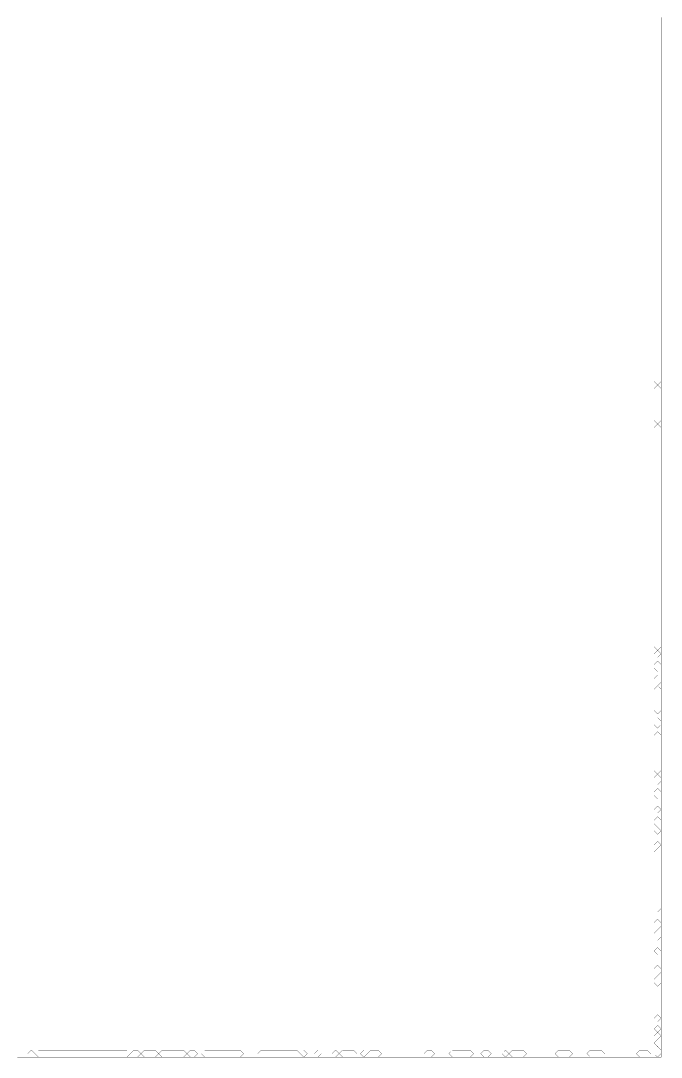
# Model space of a CAD drawing. Header units: metres. Extents: x 0 to 5082, y -5082 to 0.
# Drawn here: x 3282 to 5082, y -5082 to -2168 of the extents above; entities that cross this region are included whole.
import ezdxf

# ---------------------------------------------------------------- set-up
doc = ezdxf.new("R2010")
doc.units = ezdxf.units.M
doc.layers.add('substrate', color=5, linetype='Continuous')

msp = doc.modelspace()

# ---------------------------------------------------------------- linework, layer by layer
at = {"layer": 'substrate', "const_width": 0.5}
for points in [[(3272, -5082.1), (3282, -5082.1), (3291.9, -5082.1), (3301.8, -5082.1), (3311.8, -5082.1), (3321.7, -5082.1), (3331.7, -5082.1), (3341.6, -5082.1), (3351.6, -5082.1), (3361.5, -5082.1), (3371.5, -5082.1), (3381.4, -5082.1), (3391.4, -5082.1), (3401.3, -5082.1), (3411.2, -5082.1), (3421.2, -5082.1), (3431.1, -5082.1), (3441.1, -5082.1), (3451, -5082.1), (3461, -5082.1), (3470.9, -5082.1), (3480.9, -5082.1), (3490.8, -5082.1), (3500.8, -5082.1), (3510.7, -5082.1), (3520.6, -5082.1), (3530.6, -5082.1), (3540.5, -5082.1), (3550.5, -5082.1), (3560.4, -5082.1), (3570.4, -5082.1), (3580.3, -5082.1), (3590.3, -5082.1), (3600.2, -5082.1), (3610.1, -5082.1), (3620.1, -5082.1), (3630, -5082.1), (3640, -5082.1), (3649.9, -5082.1), (3659.9, -5082.1), (3669.8, -5082.1), (3679.8, -5082.1), (3689.7, -5082.1), (3699.7, -5082.1), (3709.6, -5082.1), (3719.5, -5082.1), (3729.5, -5082.1), (3739.4, -5082.1), (3749.4, -5082.1), (3759.3, -5082.1), (3769.3, -5082.1), (3779.2, -5082.1), (3789.2, -5082.1), (3799.1, -5082.1), (3809.1, -5082.1), (3819, -5082.1), (3828.9, -5082.1), (3838.9, -5082.1), (3848.8, -5082.1), (3858.8, -5082.1), (3868.7, -5082.1), (3878.7, -5082.1), (3888.6, -5082.1), (3898.6, -5082.1), (3908.5, -5082.1), (3918.5, -5082.1), (3928.4, -5082.1), (3938.3, -5082.1), (3948.3, -5082.1), (3958.2, -5082.1), (3968.2, -5082.1), (3978.1, -5082.1), (3988.1, -5082.1), (3998, -5082.1), (4008, -5082.1), (4017.9, -5082.1), (4027.9, -5082.1), (4037.8, -5082.1), (4047.7, -5082.1), (4057.7, -5082.1), (4067.6, -5082.1), (4077.6, -5082.1), (4087.5, -5082.1), (4097.5, -5082.1), (4107.4, -5082.1), (4117.4, -5082.1), (4127.3, -5082.1), (4137.2, -5082.1), (4147.2, -5082.1), (4157.1, -5082.1), (4167.1, -5082.1), (4177, -5082.1), (4187, -5082.1), (4196.9, -5082.1), (4206.9, -5082.1), (4216.8, -5082.1), (4226.8, -5082.1), (4236.7, -5082.1), (4246.6, -5082.1), (4256.6, -5082.1), (4266.5, -5082.1), (4276.5, -5082.1), (4286.4, -5082.1), (4296.4, -5082.1), (4306.3, -5082.1), (4316.3, -5082.1), (4326.2, -5082.1), (4336.2, -5082.1), (4346.1, -5082.1), (4356, -5082.1), (4366, -5082.1), (4375.9, -5082.1), (4385.9, -5082.1), (4395.8, -5082.1), (4405.8, -5082.1), (4415.7, -5082.1), (4425.7, -5082.1), (4435.6, -5082.1), (4445.6, -5082.1), (4455.5, -5082.1), (4465.4, -5082.1), (4475.4, -5082.1), (4485.3, -5082.1), (4495.3, -5082.1), (4505.2, -5082.1), (4515.2, -5082.1), (4525.1, -5082.1), (4535.1, -5082.1), (4545, -5082.1), (4555, -5082.1), (4564.9, -5082.1), (4574.8, -5082.1), (4584.8, -5082.1), (4594.7, -5082.1), (4604.7, -5082.1), (4614.6, -5082.1), (4624.6, -5082.1), (4634.5, -5082.1), (4644.5, -5082.1), (4654.4, -5082.1), (4664.4, -5082.1), (4674.3, -5082.1), (4684.2, -5082.1), (4694.2, -5082.1), (4704.1, -5082.1), (4714.1, -5082.1), (4724, -5082.1), (4734, -5082.1), (4743.9, -5082.1), (4753.9, -5082.1), (4763.8, -5082.1), (4773.8, -5082.1), (4783.7, -5082.1), (4793.6, -5082.1), (4803.6, -5082.1), (4813.5, -5082.1), (4823.5, -5082.1), (4833.4, -5082.1), (4843.4, -5082.1), (4853.3, -5082.1), (4863.3, -5082.1), (4873.2, -5082.1), (4883.1, -5082.1), (4893.1, -5082.1), (4903, -5082.1), (4913, -5082.1), (4922.9, -5082.1), (4932.9, -5082.1), (4942.8, -5082.1), (4952.8, -5082.1), (4962.7, -5082.1), (4972.7, -5082.1), (4982.6, -5082.1), (4992.5, -5082.1), (5002.5, -5082.1), (5012.4, -5082.1), (5022.4, -5082.1), (5032.3, -5082.1), (5042.3, -5082.1), (5052.2, -5082.1), (5062.2, -5082.1), (5072.1, -5082.1), (5082.1, -5082.1), (5082.1, -5072.1), (5082.1, -5062.2), (5082.1, -5052.2), (5082.1, -5042.3), (5082.1, -5032.3), (5082.1, -5022.4), (5082.1, -5012.4), (5082.1, -5002.5), (5082.1, -4992.5), (5082.1, -4982.6), (5082.1, -4972.7), (5082.1, -4962.7), (5082.1, -4952.8), (5082.1, -4942.8), (5082.1, -4932.9), (5082.1, -4922.9), (5082.1, -4913), (5082.1, -4903), (5082.1, -4893.1), (5082.1, -4883.1), (5082.1, -4873.2), (5082.1, -4863.3), (5082.1, -4853.3), (5082.1, -4843.4), (5082.1, -4833.4), (5082.1, -4823.5), (5082.1, -4813.5), (5082.1, -4803.6), (5082.1, -4793.6), (5082.1, -4783.7), (5082.1, -4773.8), (5082.1, -4763.8), (5082.1, -4753.9), (5082.1, -4743.9), (5082.1, -4734), (5082.1, -4724), (5082.1, -4714.1), (5082.1, -4704.1), (5082.1, -4694.2), (5082.1, -4684.2), (5082.1, -4674.3), (5082.1, -4664.4), (5082.1, -4654.4), (5082.1, -4644.5), (5082.1, -4634.5), (5082.1, -4624.6), (5082.1, -4614.6), (5082.1, -4604.7), (5082.1, -4594.7), (5082.1, -4584.8), (5082.1, -4574.8), (5082.1, -4564.9), (5082.1, -4555), (5082.1, -4545), (5082.1, -4535.1), (5082.1, -4525.1), (5082.1, -4515.2), (5082.1, -4505.2), (5082.1, -4495.3), (5082.1, -4485.3), (5082.1, -4475.4), (5082.1, -4465.4), (5082.1, -4455.5), (5082.1, -4445.6), (5082.1, -4435.6), (5082.1, -4425.7), (5082.1, -4415.7), (5082.1, -4405.8), (5082.1, -4395.8), (5082.1, -4385.9), (5082.1, -4375.9), (5082.1, -4366), (5082.1, -4356), (5082.1, -4346.1), (5082.1, -4336.2), (5082.1, -4326.2), (5082.1, -4316.3), (5082.1, -4306.3), (5082.1, -4296.4), (5082.1, -4286.4), (5082.1, -4276.5), (5082.1, -4266.5), (5082.1, -4256.6), (5082.1, -4246.6), (5082.1, -4236.7), (5082.1, -4226.8), (5082.1, -4216.8), (5082.1, -4206.9), (5082.1, -4196.9), (5082.1, -4187), (5082.1, -4177), (5082.1, -4167.1), (5082.1, -4157.1), (5082.1, -4147.2), (5082.1, -4137.2), (5082.1, -4127.3), (5082.1, -4117.4), (5082.1, -4107.4), (5082.1, -4097.5), (5082.1, -4087.5), (5082.1, -4077.6), (5082.1, -4067.6), (5082.1, -4057.7), (5082.1, -4047.7), (5082.1, -4037.8), (5082.1, -4027.9), (5082.1, -4017.9), (5082.1, -4008), (5082.1, -3998), (5082.1, -3988.1), (5082.1, -3978.1), (5082.1, -3968.2), (5082.1, -3958.2), (5082.1, -3948.3), (5082.1, -3938.3), (5082.1, -3928.4), (5082.1, -3918.5), (5082.1, -3908.5), (5082.1, -3898.6), (5082.1, -3888.6), (5082.1, -3878.7), (5082.1, -3868.7), (5082.1, -3858.8), (5082.1, -3848.8), (5082.1, -3838.9), (5082.1, -3828.9), (5082.1, -3819), (5082.1, -3809.1), (5082.1, -3799.1), (5082.1, -3789.2), (5082.1, -3779.2), (5082.1, -3769.3), (5082.1, -3759.3), (5082.1, -3749.4), (5082.1, -3739.4), (5082.1, -3729.5), (5082.1, -3719.5), (5082.1, -3709.6), (5082.1, -3699.7), (5082.1, -3689.7), (5082.1, -3679.8), (5082.1, -3669.8), (5082.1, -3659.9), (5082.1, -3649.9), (5082.1, -3640), (5082.1, -3630), (5082.1, -3620.1), (5082.1, -3610.1), (5082.1, -3600.2), (5082.1, -3590.3), (5082.1, -3580.3), (5082.1, -3570.4), (5082.1, -3560.4), (5082.1, -3550.5), (5082.1, -3540.5), (5082.1, -3530.6), (5082.1, -3520.6), (5082.1, -3510.7), (5082.1, -3500.8), (5082.1, -3490.8), (5082.1, -3480.9), (5082.1, -3470.9), (5082.1, -3461), (5082.1, -3451), (5082.1, -3441.1), (5082.1, -3431.1), (5082.1, -3421.2), (5082.1, -3411.2), (5082.1, -3401.3), (5082.1, -3391.4), (5082.1, -3381.4), (5082.1, -3371.5), (5082.1, -3361.5), (5082.1, -3351.6), (5082.1, -3341.6), (5082.1, -3331.7), (5082.1, -3321.7), (5082.1, -3311.8), (5082.1, -3301.8), (5082.1, -3291.9), (5082.1, -3282), (5082.1, -3272), (5082.1, -3262.1), (5082.1, -3252.1), (5082.1, -3242.2), (5082.1, -3232.2), (5082.1, -3222.3), (5082.1, -3212.3), (5082.1, -3202.4), (5082.1, -3192.4), (5082.1, -3182.5), (5082.1, -3172.6), (5082.1, -3162.6), (5082.1, -3152.7), (5082.1, -3142.7), (5082.1, -3132.8), (5082.1, -3122.8), (5082.1, -3112.9), (5082.1, -3102.9), (5082.1, -3093), (5082.1, -3083), (5082.1, -3073.1), (5082.1, -3063.2), (5082.1, -3053.2), (5082.1, -3043.3), (5082.1, -3033.3), (5082.1, -3023.4), (5082.1, -3013.4), (5082.1, -3003.5), (5082.1, -2993.5), (5082.1, -2983.6), (5082.1, -2973.6), (5082.1, -2963.7), (5082.1, -2953.8), (5082.1, -2943.8), (5082.1, -2933.9), (5082.1, -2923.9), (5082.1, -2914), (5082.1, -2904), (5082.1, -2894.1), (5082.1, -2884.1), (5082.1, -2874.2), (5082.1, -2864.2), (5082.1, -2854.3), (5082.1, -2844.4), (5082.1, -2834.4), (5082.1, -2824.5), (5082.1, -2814.5), (5082.1, -2804.6), (5082.1, -2794.6), (5082.1, -2784.7), (5082.1, -2774.7), (5082.1, -2764.8), (5082.1, -2754.9), (5082.1, -2744.9), (5082.1, -2735), (5082.1, -2725), (5082.1, -2715.1), (5082.1, -2705.1), (5082.1, -2695.2), (5082.1, -2685.2), (5082.1, -2675.3), (5082.1, -2665.3), (5082.1, -2655.4), (5082.1, -2645.5), (5082.1, -2635.5), (5082.1, -2625.6), (5082.1, -2615.6), (5082.1, -2605.7), (5082.1, -2595.7), (5082.1, -2585.8), (5082.1, -2575.8), (5082.1, -2565.9), (5082.1, -2555.9), (5082.1, -2546), (5082.1, -2536.1), (5082.1, -2526.1), (5082.1, -2516.2), (5082.1, -2506.2), (5082.1, -2496.3), (5082.1, -2486.3), (5082.1, -2476.4), (5082.1, -2466.4), (5082.1, -2456.5), (5082.1, -2446.5), (5082.1, -2436.6), (5082.1, -2426.7), (5082.1, -2416.7), (5082.1, -2406.8), (5082.1, -2396.8), (5082.1, -2386.9), (5082.1, -2376.9), (5082.1, -2367), (5082.1, -2357), (5082.1, -2347.1), (5082.1, -2337.1), (5082.1, -2327.2), (5082.1, -2317.3), (5082.1, -2307.3), (5082.1, -2297.4), (5082.1, -2287.4), (5082.1, -2277.5), (5082.1, -2267.5), (5082.1, -2257.6), (5082.1, -2247.6), (5082.1, -2237.7), (5082.1, -2227.8), (5082.1, -2217.8), (5082.1, -2207.9), (5082.1, -2197.9), (5082.1, -2188), (5082.1, -2178), (5082.1, -2168.1), (5082.1, -2158.1)], [(5082.1, -2158.1), (5082.1, -2168.1), (5082.1, -2178), (5082.1, -2188), (5082.1, -2197.9), (5082.1, -2207.9), (5082.1, -2217.8), (5082.1, -2227.8), (5082.1, -2237.7), (5082.1, -2247.6), (5082.1, -2257.6), (5082.1, -2267.5), (5082.1, -2277.5), (5082.1, -2287.4), (5082.1, -2297.4), (5082.1, -2307.3), (5082.1, -2317.3), (5082.1, -2327.2), (5082.1, -2337.1), (5082.1, -2347.1), (5082.1, -2357), (5082.1, -2367), (5082.1, -2376.9), (5082.1, -2386.9), (5082.1, -2396.8), (5082.1, -2406.8), (5082.1, -2416.7), (5082.1, -2426.7), (5082.1, -2436.6), (5082.1, -2446.5), (5082.1, -2456.5), (5082.1, -2466.4), (5082.1, -2476.4), (5082.1, -2486.3), (5082.1, -2496.3), (5082.1, -2506.2), (5082.1, -2516.2), (5082.1, -2526.1), (5082.1, -2536.1), (5082.1, -2546), (5082.1, -2555.9), (5082.1, -2565.9), (5082.1, -2575.8), (5082.1, -2585.8), (5082.1, -2595.7), (5082.1, -2605.7), (5082.1, -2615.6), (5082.1, -2625.6), (5082.1, -2635.5), (5082.1, -2645.5), (5082.1, -2655.4), (5082.1, -2665.3), (5082.1, -2675.3), (5082.1, -2685.2), (5082.1, -2695.2), (5082.1, -2705.1), (5082.1, -2715.1), (5082.1, -2725), (5082.1, -2735), (5082.1, -2744.9), (5082.1, -2754.9), (5082.1, -2764.8), (5082.1, -2774.7), (5082.1, -2784.7), (5082.1, -2794.6), (5082.1, -2804.6), (5082.1, -2814.5), (5082.1, -2824.5), (5082.1, -2834.4), (5082.1, -2844.4), (5082.1, -2854.3), (5082.1, -2864.2), (5082.1, -2874.2), (5082.1, -2884.1), (5082.1, -2894.1), (5082.1, -2904), (5082.1, -2914), (5082.1, -2923.9), (5082.1, -2933.9), (5082.1, -2943.8), (5082.1, -2953.8), (5082.1, -2963.7), (5082.1, -2973.6), (5082.1, -2983.6), (5082.1, -2993.5), (5082.1, -3003.5), (5082.1, -3013.4), (5082.1, -3023.4), (5082.1, -3033.3), (5082.1, -3043.3), (5082.1, -3053.2), (5082.1, -3063.2), (5082.1, -3073.1), (5082.1, -3083), (5082.1, -3093), (5082.1, -3102.9), (5082.1, -3112.9), (5082.1, -3122.8), (5082.1, -3132.8), (5082.1, -3142.7), (5082.1, -3152.7), (5082.1, -3162.6), (5082.1, -3172.6), (5082.1, -3182.5), (5072.1, -3192.4), (5062.2, -3182.5), (5062.2, -3172.6), (5062.2, -3162.6), (5062.2, -3152.7), (5062.2, -3142.7), (5062.2, -3132.8), (5062.2, -3122.8), (5062.2, -3112.9), (5062.2, -3102.9), (5062.2, -3093), (5062.2, -3083), (5062.2, -3073.1), (5062.2, -3063.2), (5062.2, -3053.2), (5062.2, -3043.3), (5062.2, -3033.3), (5062.2, -3023.4), (5062.2, -3013.4), (5062.2, -3003.5), (5062.2, -2993.5), (5062.2, -2983.6), (5062.2, -2973.6), (5062.2, -2963.7), (5062.2, -2953.8), (5062.2, -2943.8), (5062.2, -2933.9), (5062.2, -2923.9), (5062.2, -2914), (5062.2, -2904), (5062.2, -2894.1), (5062.2, -2884.1), (5062.2, -2874.2), (5062.2, -2864.2), (5062.2, -2854.3), (5062.2, -2844.4), (5062.2, -2834.4), (5062.2, -2824.5), (5062.2, -2814.5), (5062.2, -2804.6), (5062.2, -2794.6), (5062.2, -2784.7), (5062.2, -2774.7), (5062.2, -2764.8), (5062.2, -2754.9), (5062.2, -2744.9), (5062.2, -2735), (5062.2, -2725), (5062.2, -2715.1), (5062.2, -2705.1), (5062.2, -2695.2), (5062.2, -2685.2), (5062.2, -2675.3), (5062.2, -2665.3), (5062.2, -2655.4), (5062.2, -2645.5), (5062.2, -2635.5), (5062.2, -2625.6), (5062.2, -2615.6), (5062.2, -2605.7), (5062.2, -2595.7), (5062.2, -2585.8), (5062.2, -2575.8), (5062.2, -2565.9), (5062.2, -2555.9), (5062.2, -2546), (5062.2, -2536.1), (5062.2, -2526.1), (5062.2, -2516.2), (5062.2, -2506.2), (5062.2, -2496.3), (5062.2, -2486.3), (5062.2, -2476.4), (5062.2, -2466.4), (5062.2, -2456.5), (5062.2, -2446.5), (5062.2, -2436.6), (5062.2, -2426.7), (5062.2, -2416.7), (5062.2, -2406.8), (5062.2, -2396.8), (5062.2, -2386.9), (5062.2, -2376.9), (5062.2, -2367), (5062.2, -2357), (5062.2, -2347.1), (5062.2, -2337.1), (5062.2, -2327.2), (5062.2, -2317.3), (5062.2, -2307.3), (5062.2, -2297.4), (5062.2, -2287.4), (5062.2, -2277.5), (5062.2, -2267.5), (5062.2, -2257.6), (5062.2, -2247.6), (5062.2, -2237.7), (5062.2, -2227.8), (5062.2, -2217.8), (5062.2, -2207.9), (5062.2, -2197.9), (5062.2, -2188), (5062.2, -2178), (5062.2, -2168.1), (5062.2, -2158.1)]]:
    msp.add_lwpolyline(points, dxfattribs=at)
for points in [[(5062.2, -3202.4), (5072.1, -3192.4), (5082.1, -3202.4), (5082.1, -3212.3), (5082.1, -3222.3), (5082.1, -3232.2), (5082.1, -3242.2), (5082.1, -3252.1), (5082.1, -3262.1), (5082.1, -3272), (5082.1, -3282), (5082.1, -3291.9), (5072.1, -3301.8), (5062.2, -3291.9), (5062.2, -3282), (5062.2, -3272), (5062.2, -3262.1), (5062.2, -3252.1), (5062.2, -3242.2), (5062.2, -3232.2), (5062.2, -3222.3), (5062.2, -3212.3)], [(5062.2, -3311.8), (5072.1, -3301.8), (5082.1, -3311.8), (5082.1, -3321.7), (5082.1, -3331.7), (5082.1, -3341.6), (5082.1, -3351.6), (5082.1, -3361.5), (5082.1, -3371.5), (5082.1, -3381.4), (5082.1, -3391.4), (5082.1, -3401.3), (5082.1, -3411.2), (5082.1, -3421.2), (5082.1, -3431.1), (5082.1, -3441.1), (5082.1, -3451), (5082.1, -3461), (5082.1, -3470.9), (5082.1, -3480.9), (5082.1, -3490.8), (5082.1, -3500.8), (5082.1, -3510.7), (5082.1, -3520.6), (5082.1, -3530.6), (5082.1, -3540.5), (5082.1, -3550.5), (5082.1, -3560.4), (5082.1, -3570.4), (5082.1, -3580.3), (5082.1, -3590.3), (5082.1, -3600.2), (5082.1, -3610.1), (5082.1, -3620.1), (5082.1, -3630), (5082.1, -3640), (5082.1, -3649.9), (5082.1, -3659.9), (5082.1, -3669.8), (5082.1, -3679.8), (5082.1, -3689.7), (5082.1, -3699.7), (5082.1, -3709.6), (5082.1, -3719.5), (5082.1, -3729.5), (5082.1, -3739.4), (5082.1, -3749.4), (5082.1, -3759.3), (5082.1, -3769.3), (5082.1, -3779.2), (5082.1, -3789.2), (5082.1, -3799.1), (5082.1, -3809.1), (5082.1, -3819), (5082.1, -3828.9), (5082.1, -3838.9), (5082.1, -3848.8), (5082.1, -3858.8), (5082.1, -3868.7), (5082.1, -3878.7), (5082.1, -3888.6), (5082.1, -3898.6), (5082.1, -3908.5), (5082.1, -3918.5), (5082.1, -3928.4), (5072.1, -3938.3), (5062.2, -3928.4), (5062.2, -3918.5), (5062.2, -3908.5), (5062.2, -3898.6), (5062.2, -3888.6), (5062.2, -3878.7), (5062.2, -3868.7), (5062.2, -3858.8), (5062.2, -3848.8), (5062.2, -3838.9), (5062.2, -3828.9), (5062.2, -3819), (5062.2, -3809.1), (5062.2, -3799.1), (5062.2, -3789.2), (5062.2, -3779.2), (5062.2, -3769.3), (5062.2, -3759.3), (5062.2, -3749.4), (5062.2, -3739.4), (5062.2, -3729.5), (5062.2, -3719.5), (5062.2, -3709.6), (5062.2, -3699.7), (5062.2, -3689.7), (5062.2, -3679.8), (5062.2, -3669.8), (5062.2, -3659.9), (5062.2, -3649.9), (5062.2, -3640), (5062.2, -3630), (5062.2, -3620.1), (5062.2, -3610.1), (5062.2, -3600.2), (5062.2, -3590.3), (5062.2, -3580.3), (5062.2, -3570.4), (5062.2, -3560.4), (5062.2, -3550.5), (5062.2, -3540.5), (5062.2, -3530.6), (5062.2, -3520.6), (5062.2, -3510.7), (5062.2, -3500.8), (5062.2, -3490.8), (5062.2, -3480.9), (5062.2, -3470.9), (5062.2, -3461), (5062.2, -3451), (5062.2, -3441.1), (5062.2, -3431.1), (5062.2, -3421.2), (5062.2, -3411.2), (5062.2, -3401.3), (5062.2, -3391.4), (5062.2, -3381.4), (5062.2, -3371.5), (5062.2, -3361.5), (5062.2, -3351.6), (5062.2, -3341.6), (5062.2, -3331.7), (5062.2, -3321.7)], [(5062.2, -3948.3), (5072.1, -3938.3), (5082.1, -3948.3), (5072.1, -3958.2)], [(5062.2, -3978.1), (5072.1, -3968.2), (5082.1, -3978.1), (5082.1, -3988.1), (5072.1, -3998), (5062.2, -3988.1)], [(5062.2, -4017.9), (5072.1, -4008), (5082.1, -4017.9), (5082.1, -4027.9), (5072.1, -4037.8), (5062.2, -4027.9)], [(5062.2, -4047.7), (5072.1, -4037.8), (5082.1, -4047.7), (5082.1, -4057.7), (5082.1, -4067.6), (5082.1, -4077.6), (5082.1, -4087.5), (5082.1, -4097.5), (5082.1, -4107.4), (5072.1, -4117.4), (5062.2, -4107.4), (5062.2, -4097.5), (5062.2, -4087.5), (5062.2, -4077.6), (5062.2, -4067.6), (5062.2, -4057.7)], [(5062.2, -4137.2), (5072.1, -4127.3), (5082.1, -4137.2), (5082.1, -4147.2), (5072.1, -4157.1), (5062.2, -4147.2)], [(5062.2, -4177), (5072.1, -4167.1), (5082.1, -4177), (5082.1, -4187), (5082.1, -4196.9), (5082.1, -4206.9), (5082.1, -4216.8), (5082.1, -4226.8), (5082.1, -4236.7), (5082.1, -4246.6), (5082.1, -4256.6), (5082.1, -4266.5), (5082.1, -4276.5), (5072.1, -4286.4), (5062.2, -4276.5), (5062.2, -4266.5), (5062.2, -4256.6), (5062.2, -4246.6), (5062.2, -4236.7), (5062.2, -4226.8), (5062.2, -4216.8), (5062.2, -4206.9), (5062.2, -4196.9), (5062.2, -4187)], [(5062.2, -4296.4), (5072.1, -4286.4), (5082.1, -4296.4), (5082.1, -4306.3), (5072.1, -4316.3), (5062.2, -4306.3)], [(5062.2, -4336.2), (5072.1, -4326.2), (5082.1, -4336.2), (5082.1, -4346.1), (5072.1, -4356), (5062.2, -4346.1)], [(5062.2, -4385.9), (5072.1, -4375.9), (5082.1, -4385.9), (5072.1, -4395.8)], [(5062.2, -4415.7), (5072.1, -4405.8), (5082.1, -4415.7), (5082.1, -4425.7), (5072.1, -4435.6), (5062.2, -4425.7)], [(5062.2, -4445.6), (5072.1, -4435.6), (5082.1, -4445.6), (5072.1, -4455.5)], [(5062.2, -4485.3), (5072.1, -4475.4), (5082.1, -4485.3), (5072.1, -4495.3)], [(5062.2, -4505.2), (5072.1, -4495.3), (5082.1, -4505.2), (5082.1, -4515.2), (5082.1, -4525.1), (5082.1, -4535.1), (5082.1, -4545), (5082.1, -4555), (5082.1, -4564.9), (5082.1, -4574.8), (5082.1, -4584.8), (5082.1, -4594.7), (5082.1, -4604.7), (5082.1, -4614.6), (5082.1, -4624.6), (5082.1, -4634.5), (5082.1, -4644.5), (5082.1, -4654.4), (5082.1, -4664.4), (5072.1, -4674.3), (5062.2, -4664.4), (5062.2, -4654.4), (5062.2, -4644.5), (5062.2, -4634.5), (5062.2, -4624.6), (5062.2, -4614.6), (5062.2, -4604.7), (5062.2, -4594.7), (5062.2, -4584.8), (5062.2, -4574.8), (5062.2, -4564.9), (5062.2, -4555), (5062.2, -4545), (5062.2, -4535.1), (5062.2, -4525.1), (5062.2, -4515.2)], [(5062.2, -4704.1), (5072.1, -4694.2), (5082.1, -4704.1), (5082.1, -4714.1), (5072.1, -4724), (5062.2, -4714.1)], [(5062.2, -4734), (5072.1, -4724), (5082.1, -4734), (5082.1, -4743.9), (5072.1, -4753.9), (5062.2, -4743.9)], [(5062.2, -4783.7), (5072.1, -4773.8), (5082.1, -4783.7), (5072.1, -4793.6)], [(5062.2, -4833.4), (5072.1, -4823.5), (5082.1, -4833.4), (5082.1, -4843.4), (5072.1, -4853.3), (5062.2, -4843.4)], [(5062.2, -4863.3), (5072.1, -4853.3), (5082.1, -4863.3), (5082.1, -4873.2), (5072.1, -4883.1), (5062.2, -4873.2)], [(5062.2, -4972.7), (5072.1, -4962.7), (5082.1, -4972.7), (5072.1, -4982.6)], [(5062.2, -5002.5), (5072.1, -4992.5), (5082.1, -5002.5), (5072.1, -5012.4)], [(5062.2, -5022.4), (5072.1, -5012.4), (5082.1, -5022.4), (5072.1, -5032.3)], [(5062.2, -5042.3), (5072.1, -5032.3), (5082.1, -5042.3), (5072.1, -5052.2)], [(3301.8, -5072.1), (3311.8, -5062.2), (3321.7, -5072.1), (3311.8, -5082.1)], [(3321.7, -5072.1), (3331.7, -5062.2), (3341.6, -5062.2), (3351.6, -5062.2), (3361.5, -5062.2), (3371.5, -5062.2), (3381.4, -5062.2), (3391.4, -5062.2), (3401.3, -5062.2), (3411.2, -5062.2), (3421.2, -5062.2), (3431.1, -5062.2), (3441.1, -5062.2), (3451, -5062.2), (3461, -5062.2), (3470.9, -5062.2), (3480.9, -5062.2), (3490.8, -5062.2), (3500.8, -5062.2), (3510.7, -5062.2), (3520.6, -5062.2), (3530.6, -5062.2), (3540.5, -5062.2), (3550.5, -5062.2), (3560.4, -5062.2), (3570.4, -5062.2), (3580.3, -5062.2), (3590.3, -5072.1), (3580.3, -5082.1), (3570.4, -5082.1), (3560.4, -5082.1), (3550.5, -5082.1), (3540.5, -5082.1), (3530.6, -5082.1), (3520.6, -5082.1), (3510.7, -5082.1), (3500.8, -5082.1), (3490.8, -5082.1), (3480.9, -5082.1), (3470.9, -5082.1), (3461, -5082.1), (3451, -5082.1), (3441.1, -5082.1), (3431.1, -5082.1), (3421.2, -5082.1), (3411.2, -5082.1), (3401.3, -5082.1), (3391.4, -5082.1), (3381.4, -5082.1), (3371.5, -5082.1), (3361.5, -5082.1), (3351.6, -5082.1), (3341.6, -5082.1), (3331.7, -5082.1)], [(3590.3, -5072.1), (3600.2, -5062.2), (3610.1, -5062.2), (3620.1, -5072.1), (3610.1, -5082.1), (3600.2, -5082.1)], [(3620.1, -5072.1), (3630, -5062.2), (3640, -5062.2), (3649.9, -5062.2), (3659.9, -5062.2), (3669.8, -5072.1), (3659.9, -5082.1), (3649.9, -5082.1), (3640, -5082.1), (3630, -5082.1)], [(3669.8, -5072.1), (3679.8, -5062.2), (3689.7, -5062.2), (3699.7, -5062.2), (3709.6, -5062.2), (3719.5, -5062.2), (3729.5, -5062.2), (3739.4, -5062.2), (3749.4, -5072.1), (3739.4, -5082.1), (3729.5, -5082.1), (3719.5, -5082.1), (3709.6, -5082.1), (3699.7, -5082.1), (3689.7, -5082.1), (3679.8, -5082.1)], [(3749.4, -5072.1), (3759.3, -5062.2), (3769.3, -5062.2), (3779.2, -5072.1), (3769.3, -5082.1), (3759.3, -5082.1)], [(3789.2, -5072.1), (3799.1, -5062.2), (3809.1, -5062.2), (3819, -5062.2), (3828.9, -5062.2), (3838.9, -5062.2), (3848.8, -5062.2), (3858.8, -5062.2), (3868.7, -5062.2), (3878.7, -5062.2), (3888.6, -5062.2), (3898.6, -5062.2), (3908.5, -5072.1), (3898.6, -5082.1), (3888.6, -5082.1), (3878.7, -5082.1), (3868.7, -5082.1), (3858.8, -5082.1), (3848.8, -5082.1), (3838.9, -5082.1), (3828.9, -5082.1), (3819, -5082.1), (3809.1, -5082.1), (3799.1, -5082.1)], [(3948.3, -5072.1), (3958.2, -5062.2), (3968.2, -5062.2), (3978.1, -5062.2), (3988.1, -5062.2), (3998, -5062.2), (4008, -5062.2), (4017.9, -5062.2), (4027.9, -5062.2), (4037.8, -5062.2), (4047.7, -5062.2), (4057.7, -5062.2), (4067.6, -5072.1), (4057.7, -5082.1), (4047.7, -5082.1), (4037.8, -5082.1), (4027.9, -5082.1), (4017.9, -5082.1), (4008, -5082.1), (3998, -5082.1), (3988.1, -5082.1), (3978.1, -5082.1), (3968.2, -5082.1), (3958.2, -5082.1)], [(4067.6, -5072.1), (4077.6, -5062.2), (4087.5, -5072.1), (4077.6, -5082.1)], [(4107.4, -5072.1), (4117.4, -5062.2), (4127.3, -5072.1), (4117.4, -5082.1)], [(4157.1, -5072.1), (4167.1, -5062.2), (4177, -5072.1), (4167.1, -5082.1)], [(4177, -5072.1), (4187, -5062.2), (4196.9, -5062.2), (4206.9, -5062.2), (4216.8, -5062.2), (4226.8, -5072.1), (4216.8, -5082.1), (4206.9, -5082.1), (4196.9, -5082.1), (4187, -5082.1)], [(4236.7, -5072.1), (4246.6, -5062.2), (4256.6, -5072.1), (4246.6, -5082.1)], [(4256.6, -5072.1), (4266.5, -5062.2), (4276.5, -5062.2), (4286.4, -5062.2), (4296.4, -5072.1), (4286.4, -5082.1), (4276.5, -5082.1), (4266.5, -5082.1)], [(4415.7, -5072.1), (4425.7, -5062.2), (4435.6, -5062.2), (4445.6, -5072.1), (4435.6, -5082.1), (4425.7, -5082.1)], [(4485.3, -5072.1), (4495.3, -5062.2), (4505.2, -5062.2), (4515.2, -5062.2), (4525.1, -5062.2), (4535.1, -5062.2), (4545, -5062.2), (4555, -5072.1), (4545, -5082.1), (4535.1, -5082.1), (4525.1, -5082.1), (4515.2, -5082.1), (4505.2, -5082.1), (4495.3, -5082.1)], [(4574.8, -5072.1), (4584.8, -5062.2), (4594.7, -5062.2), (4604.7, -5072.1), (4594.7, -5082.1), (4584.8, -5082.1)], [(4634.5, -5072.1), (4644.5, -5062.2), (4654.4, -5072.1), (4644.5, -5082.1)], [(4654.4, -5072.1), (4664.4, -5062.2), (4674.3, -5062.2), (4684.2, -5062.2), (4694.2, -5062.2), (4704.1, -5072.1), (4694.2, -5082.1), (4684.2, -5082.1), (4674.3, -5082.1), (4664.4, -5082.1)], [(4783.7, -5072.1), (4793.6, -5062.2), (4803.6, -5062.2), (4813.5, -5062.2), (4823.5, -5062.2), (4833.4, -5072.1), (4823.5, -5082.1), (4813.5, -5082.1), (4803.6, -5082.1), (4793.6, -5082.1)], [(4873.2, -5072.1), (4883.1, -5062.2), (4893.1, -5062.2), (4903, -5062.2), (4913, -5062.2), (4922.9, -5072.1), (4913, -5082.1), (4903, -5082.1), (4893.1, -5082.1), (4883.1, -5082.1)], [(5012.4, -5072.1), (5022.4, -5062.2), (5032.3, -5062.2), (5042.3, -5062.2), (5052.2, -5072.1), (5042.3, -5082.1), (5032.3, -5082.1), (5022.4, -5082.1)], [(5062.2, -5062.2), (5072.1, -5052.2), (5082.1, -5062.2), (5082.1, -5072.1), (5072.1, -5082.1), (5062.2, -5072.1)]]:
    msp.add_lwpolyline(points, close=True, dxfattribs=at)

doc.saveas('drawing.dxf')
